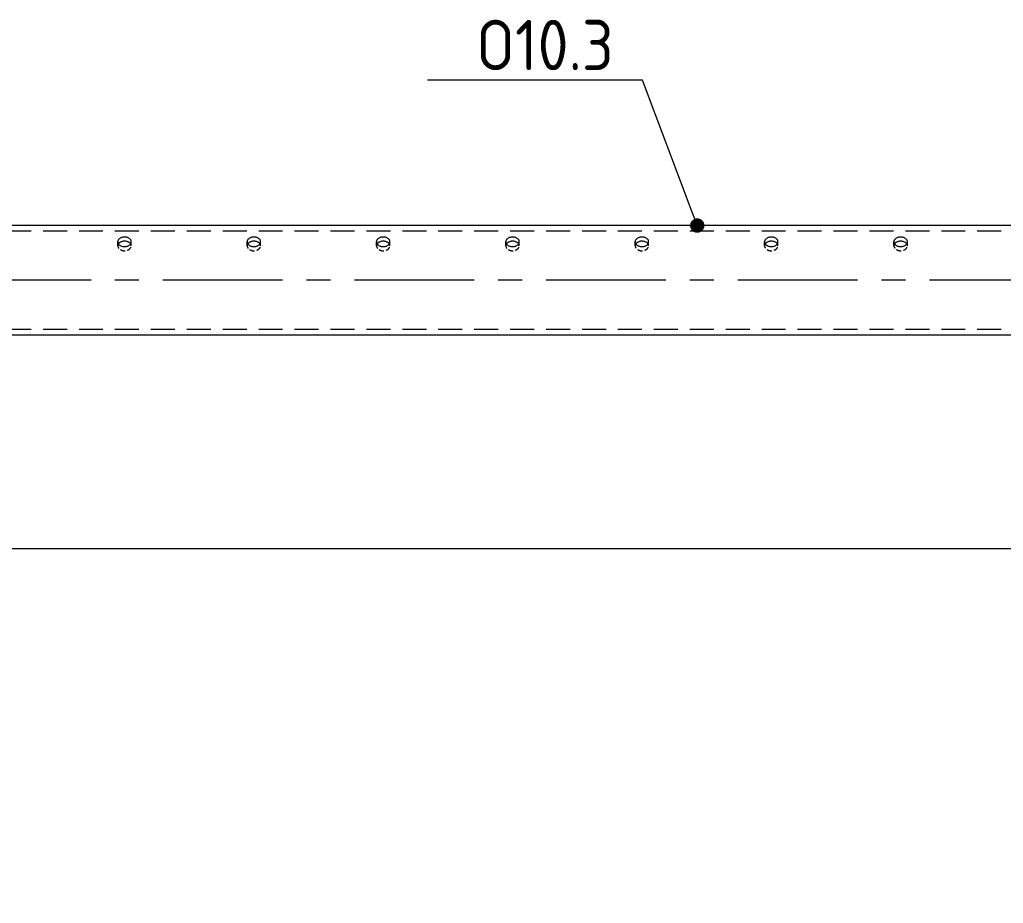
# Model space of a CAD drawing. Header units: millimetres. Extents: x -46397 to 283259, y -8690 to 23983.
# Drawn here: x 165633 to 166660, y 422 to 1344 of the extents above; entities that cross this region are included whole.
import ezdxf
from ezdxf import colors
from ezdxf.entities.mleader import LeaderData, LeaderLine
from ezdxf.math import Vec2, Vec3

# ---------------------------------------------------------------- set-up
doc = ezdxf.new("R2010")
doc.units = ezdxf.units.MM
doc.linetypes.add('CENTER', pattern=[2, 1.25, -0.25, 0.25, -0.25])
doc.linetypes.add('HIDDENX2', pattern=[0.75, 0.5, -0.25])
doc.layers.get('Defpoints').update_dxf_attribs({"lineweight": 0})
for name, color, linetype, lineweight in [('DUONGTAM', 1, 'CENTER', 0), ('NETCHINH', 7, 'Continuous', 9), ('PHANTOM 2', 8, 'Continuous', 0)]:
    doc.layers.add(name, color=color, linetype=linetype, lineweight=lineweight)
doc.layers.add('flashshoot', color=7, linetype='Continuous')
doc.styles.add('Arial', font='arial.ttf')
doc.styles.add('GHI CHÚ 1', font='isocp_IV25.ttf', dxfattribs={"width": 0.8})
doc.styles.get("Standard").update_dxf_attribs({"font": 'isocp.shx', "width": 0.8})
doc.dimstyles.new('1-30SCALE', dxfattribs={"dimtxt": 75, "dimasz": 75, "dimexe": 37.5, "dimexo": 30, "dimgap": 30, "dimtad": 1, "dimtoh": 1, "dimdec": 0, "dimdsep": 46, "dimtxsty": 'GHI CHÚ 1', "dimcen": 0.09, "dimclrd": 256, "dimclre": 256, "dimclrt": 2, "dimadec": 0, "dimazin": 0, "dimtfac": 1, "dimtdec": 0, "dimtofl": 0, "dimtmove": 0, "dimatfit": 3, "dimfxl": 1, "dimlwd": 0, "dimlwe": 0, "dimarcsym": 0})

# ---------------------------------------------------------------- blocks, each defined once
blk = doc.blocks.new('_Dot')
at = {"color": 0, "linetype": 'ByBlock', "lineweight": -2}
blk.add_line((-0.5, 0), (-1, 0), dxfattribs=at)
at = {"color": 0, "linetype": 'ByBlock', "const_width": 0.5}
blk.add_lwpolyline([(-0.25, 0, 1), (0.25, 0, 1)], format="xyb", close=True, dxfattribs=at)
blk = doc.blocks.new('A$C46e65358')
at = {"color": 150, "linetype": 'Continuous', "lineweight": 0, "ltscale": 10, "extrusion": (2.28848e-17, 1, 0)}
for p, q in [((1125, -668.7), (-3000, -668.7)), ((1125, -783), (-2842, -783))]:
    blk.add_line(p, q, dxfattribs=at)
at = {"color": 1, "linetype": 'HIDDENX2', "lineweight": 0, "ltscale": 50, "extrusion": (2.28848e-17, 1, 0)}
for p, q in [((1125, -674.7), (-3000, -674.7)), ((1125, -777), (-2842, -777))]:
    blk.add_line(p, q, dxfattribs=at)
at = {"color": 1, "linetype": 'HIDDENX2', "lineweight": 0, "ltscale": 10, "extrusion": (2.28848e-17, 1, 0)}
for p, q in [((-2047, -689.7), (-2047, -685.4)), ((-2033, -689.7), (-2033, -685.4)), ((-1912, -689.7), (-1912, -685.4)), ((-1898, -689.7), (-1898, -685.4)), ((-1777, -689.7), (-1777, -685.4)), ((-1763, -689.7), (-1763, -685.4)), ((-1642, -689.7), (-1642, -685.4)), ((-1628, -689.7), (-1628, -685.4)), ((-1507, -689.7), (-1507, -685.4)), ((-1493, -689.7), (-1493, -685.4)), ((-1372, -689.7), (-1372, -685.4)), ((-1358, -689.7), (-1358, -685.4)), ((-1237, -689.7), (-1237, -685.4)), ((-1223, -689.7), (-1223, -685.4))]:
    blk.add_line(p, q, dxfattribs=at)
at = {"color": 150, "linetype": 'Continuous', "lineweight": 0, "ltscale": 10}
for points, knots in [([(-2040, -680.8), (-2039.6, -680.8), (-2039.1, -680.8), (-2038.2, -680.9), (-2037.8, -681), (-2036.9, -681.2), (-2036.5, -681.4), (-2035.7, -681.7), (-2035.4, -681.9), (-2034.7, -682.3), (-2034.4, -682.5), (-2033.9, -683), (-2033.7, -683.3), (-2033.4, -683.9), (-2033.2, -684.2), (-2033, -684.8), (-2033, -685.1), (-2033, -685.7), (-2033, -686.1), (-2033.2, -686.7), (-2033.4, -687.1), (-2033.7, -687.7), (-2033.9, -688), (-2034.4, -688.6), (-2034.7, -688.9), (-2035.4, -689.3), (-2035.7, -689.6), (-2036.5, -690), (-2036.9, -690.1), (-2037.8, -690.4), (-2038.2, -690.5), (-2039.1, -690.7), (-2039.6, -690.7), (-2040.4, -690.7), (-2040.9, -690.7), (-2041.8, -690.5), (-2042.2, -690.4), (-2043.1, -690.1), (-2043.5, -690), (-2044.3, -689.6), (-2044.6, -689.3), (-2045.3, -688.9), (-2045.6, -688.6), (-2046.1, -688), (-2046.3, -687.7), (-2046.6, -687.1), (-2046.8, -686.7), (-2047, -686.1), (-2047, -685.7), (-2047, -685.1), (-2047, -684.8), (-2046.8, -684.2), (-2046.6, -683.9), (-2046.3, -683.3), (-2046.1, -683), (-2045.6, -682.5), (-2045.3, -682.3), (-2044.6, -681.9), (-2044.3, -681.7), (-2043.5, -681.4), (-2043.1, -681.2), (-2042.2, -681), (-2041.8, -680.9), (-2040.9, -680.8), (-2040.4, -680.8), (-2040, -680.8)], [0, 0, 0, 0, 1.319832, 1.319832, 2.639664, 2.639664, 3.959497, 3.959497, 5.279329, 5.279329, 6.599151, 6.599151, 7.918973, 7.918973, 9.238795, 9.238795, 10.558617, 10.558617, 11.878439, 11.878439, 13.198261, 13.198261, 14.518084, 14.518084, 15.837906, 15.837906, 17.157738, 17.157738, 18.47757, 18.47757, 19.797402, 19.797402, 21.117235, 21.117235, 22.437067, 22.437067, 23.756899, 23.756899, 25.076731, 25.076731, 26.396564, 26.396564, 27.716386, 27.716386, 29.036208, 29.036208, 30.35603, 30.35603, 31.675852, 31.675852, 32.995674, 32.995674, 34.315496, 34.315496, 35.635318, 35.635318, 36.95514, 36.95514, 38.274973, 38.274973, 39.594805, 39.594805, 40.914637, 40.914637, 42.234469, 42.234469, 42.234469, 42.234469]), ([(-2040, -685.1), (-2040.4, -685.1), (-2040.9, -685.1), (-2041.8, -685.2), (-2042.2, -685.3), (-2043.1, -685.5), (-2043.5, -685.7), (-2044.3, -686), (-2044.6, -686.2), (-2045.3, -686.6), (-2045.6, -686.8), (-2046, -687.2), (-2046.2, -687.4), (-2046.3, -687.6)], [0, 0, 0, 0, 1.320193, 1.320193, 2.640387, 2.640387, 3.96058, 3.96058, 5.280773, 5.280773, 6.600951, 6.600951, 7.575934, 7.575934, 7.575934, 7.575934]), ([(-2033.7, -687.6), (-2033.8, -687.4), (-2034, -687.2), (-2034.4, -686.8), (-2034.7, -686.6), (-2035.4, -686.2), (-2035.7, -686), (-2036.5, -685.7), (-2036.9, -685.5), (-2037.8, -685.3), (-2038.2, -685.2), (-2039.1, -685.1), (-2039.6, -685.1), (-2040, -685.1)], [34.669998, 34.669998, 34.669998, 34.669998, 35.644982, 35.644982, 36.965159, 36.965159, 38.285352, 38.285352, 39.605546, 39.605546, 40.925739, 40.925739, 42.245932, 42.245932, 42.245932, 42.245932]), ([(-1905, -680.8), (-1904.6, -680.8), (-1904.1, -680.8), (-1903.2, -680.9), (-1902.8, -681), (-1901.9, -681.2), (-1901.5, -681.4), (-1900.7, -681.7), (-1900.4, -681.9), (-1899.7, -682.3), (-1899.4, -682.5), (-1898.9, -683), (-1898.7, -683.3), (-1898.4, -683.9), (-1898.2, -684.2), (-1898, -684.8), (-1898, -685.1), (-1898, -685.7), (-1898, -686.1), (-1898.2, -686.7), (-1898.4, -687.1), (-1898.7, -687.7), (-1898.9, -688), (-1899.4, -688.6), (-1899.7, -688.9), (-1900.4, -689.3), (-1900.7, -689.6), (-1901.5, -690), (-1901.9, -690.1), (-1902.8, -690.4), (-1903.2, -690.5), (-1904.1, -690.7), (-1904.6, -690.7), (-1905.4, -690.7), (-1905.9, -690.7), (-1906.8, -690.5), (-1907.2, -690.4), (-1908.1, -690.1), (-1908.5, -690), (-1909.3, -689.6), (-1909.6, -689.3), (-1910.3, -688.9), (-1910.6, -688.6), (-1911.1, -688), (-1911.3, -687.7), (-1911.6, -687.1), (-1911.8, -686.7), (-1912, -686.1), (-1912, -685.7), (-1912, -685.1), (-1912, -684.8), (-1911.8, -684.2), (-1911.6, -683.9), (-1911.3, -683.3), (-1911.1, -683), (-1910.6, -682.5), (-1910.3, -682.3), (-1909.6, -681.9), (-1909.3, -681.7), (-1908.5, -681.4), (-1908.1, -681.2), (-1907.2, -681), (-1906.8, -680.9), (-1905.9, -680.8), (-1905.4, -680.8), (-1905, -680.8)], [0, 0, 0, 0, 1.319832, 1.319832, 2.639664, 2.639664, 3.959497, 3.959497, 5.279329, 5.279329, 6.599151, 6.599151, 7.918973, 7.918973, 9.238795, 9.238795, 10.558617, 10.558617, 11.878439, 11.878439, 13.198261, 13.198261, 14.518084, 14.518084, 15.837906, 15.837906, 17.157738, 17.157738, 18.47757, 18.47757, 19.797402, 19.797402, 21.117235, 21.117235, 22.437067, 22.437067, 23.756899, 23.756899, 25.076731, 25.076731, 26.396564, 26.396564, 27.716386, 27.716386, 29.036208, 29.036208, 30.35603, 30.35603, 31.675852, 31.675852, 32.995674, 32.995674, 34.315496, 34.315496, 35.635318, 35.635318, 36.95514, 36.95514, 38.274973, 38.274973, 39.594805, 39.594805, 40.914637, 40.914637, 42.234469, 42.234469, 42.234469, 42.234469]), ([(-1905, -685.1), (-1905.4, -685.1), (-1905.9, -685.1), (-1906.8, -685.2), (-1907.2, -685.3), (-1908.1, -685.5), (-1908.5, -685.7), (-1909.3, -686), (-1909.6, -686.2), (-1910.3, -686.6), (-1910.6, -686.8), (-1911, -687.2), (-1911.2, -687.4), (-1911.3, -687.6)], [0, 0, 0, 0, 1.320193, 1.320193, 2.640387, 2.640387, 3.96058, 3.96058, 5.280773, 5.280773, 6.600951, 6.600951, 7.575934, 7.575934, 7.575934, 7.575934]), ([(-1898.7, -687.6), (-1898.8, -687.4), (-1899, -687.2), (-1899.4, -686.8), (-1899.7, -686.6), (-1900.4, -686.2), (-1900.7, -686), (-1901.5, -685.7), (-1901.9, -685.5), (-1902.8, -685.3), (-1903.2, -685.2), (-1904.1, -685.1), (-1904.6, -685.1), (-1905, -685.1)], [34.669998, 34.669998, 34.669998, 34.669998, 35.644982, 35.644982, 36.965159, 36.965159, 38.285352, 38.285352, 39.605546, 39.605546, 40.925739, 40.925739, 42.245932, 42.245932, 42.245932, 42.245932]), ([(-1770, -680.8), (-1769.6, -680.8), (-1769.1, -680.8), (-1768.2, -680.9), (-1767.8, -681), (-1766.9, -681.2), (-1766.5, -681.4), (-1765.7, -681.7), (-1765.4, -681.9), (-1764.7, -682.3), (-1764.4, -682.5), (-1763.9, -683), (-1763.7, -683.3), (-1763.4, -683.9), (-1763.2, -684.2), (-1763, -684.8), (-1763, -685.1), (-1763, -685.7), (-1763, -686.1), (-1763.2, -686.7), (-1763.4, -687.1), (-1763.7, -687.7), (-1763.9, -688), (-1764.4, -688.6), (-1764.7, -688.9), (-1765.4, -689.3), (-1765.7, -689.6), (-1766.5, -690), (-1766.9, -690.1), (-1767.8, -690.4), (-1768.2, -690.5), (-1769.1, -690.7), (-1769.6, -690.7), (-1770.4, -690.7), (-1770.9, -690.7), (-1771.8, -690.5), (-1772.2, -690.4), (-1773.1, -690.1), (-1773.5, -690), (-1774.3, -689.6), (-1774.6, -689.3), (-1775.3, -688.9), (-1775.6, -688.6), (-1776.1, -688), (-1776.3, -687.7), (-1776.6, -687.1), (-1776.8, -686.7), (-1777, -686.1), (-1777, -685.7), (-1777, -685.1), (-1777, -684.8), (-1776.8, -684.2), (-1776.6, -683.9), (-1776.3, -683.3), (-1776.1, -683), (-1775.6, -682.5), (-1775.3, -682.3), (-1774.6, -681.9), (-1774.3, -681.7), (-1773.5, -681.4), (-1773.1, -681.2), (-1772.2, -681), (-1771.8, -680.9), (-1770.9, -680.8), (-1770.4, -680.8), (-1770, -680.8)], [0, 0, 0, 0, 1.319832, 1.319832, 2.639664, 2.639664, 3.959497, 3.959497, 5.279329, 5.279329, 6.599151, 6.599151, 7.918973, 7.918973, 9.238795, 9.238795, 10.558617, 10.558617, 11.878439, 11.878439, 13.198261, 13.198261, 14.518084, 14.518084, 15.837906, 15.837906, 17.157738, 17.157738, 18.47757, 18.47757, 19.797402, 19.797402, 21.117235, 21.117235, 22.437067, 22.437067, 23.756899, 23.756899, 25.076731, 25.076731, 26.396564, 26.396564, 27.716386, 27.716386, 29.036208, 29.036208, 30.35603, 30.35603, 31.675852, 31.675852, 32.995674, 32.995674, 34.315496, 34.315496, 35.635318, 35.635318, 36.95514, 36.95514, 38.274973, 38.274973, 39.594805, 39.594805, 40.914637, 40.914637, 42.234469, 42.234469, 42.234469, 42.234469]), ([(-1770, -685.1), (-1770.4, -685.1), (-1770.9, -685.1), (-1771.8, -685.2), (-1772.2, -685.3), (-1773.1, -685.5), (-1773.5, -685.7), (-1774.3, -686), (-1774.6, -686.2), (-1775.3, -686.6), (-1775.6, -686.8), (-1776, -687.2), (-1776.2, -687.4), (-1776.3, -687.6)], [0, 0, 0, 0, 1.320193, 1.320193, 2.640387, 2.640387, 3.96058, 3.96058, 5.280773, 5.280773, 6.600951, 6.600951, 7.575934, 7.575934, 7.575934, 7.575934]), ([(-1763.7, -687.6), (-1763.8, -687.4), (-1764, -687.2), (-1764.4, -686.8), (-1764.7, -686.6), (-1765.4, -686.2), (-1765.7, -686), (-1766.5, -685.7), (-1766.9, -685.5), (-1767.8, -685.3), (-1768.2, -685.2), (-1769.1, -685.1), (-1769.6, -685.1), (-1770, -685.1)], [34.669998, 34.669998, 34.669998, 34.669998, 35.644982, 35.644982, 36.965159, 36.965159, 38.285352, 38.285352, 39.605546, 39.605546, 40.925739, 40.925739, 42.245932, 42.245932, 42.245932, 42.245932]), ([(-1635, -680.8), (-1634.6, -680.8), (-1634.1, -680.8), (-1633.2, -680.9), (-1632.8, -681), (-1631.9, -681.2), (-1631.5, -681.4), (-1630.7, -681.7), (-1630.4, -681.9), (-1629.7, -682.3), (-1629.4, -682.5), (-1628.9, -683), (-1628.7, -683.3), (-1628.4, -683.9), (-1628.2, -684.2), (-1628, -684.8), (-1628, -685.1), (-1628, -685.7), (-1628, -686.1), (-1628.2, -686.7), (-1628.4, -687.1), (-1628.7, -687.7), (-1628.9, -688), (-1629.4, -688.6), (-1629.7, -688.9), (-1630.4, -689.3), (-1630.7, -689.6), (-1631.5, -690), (-1631.9, -690.1), (-1632.8, -690.4), (-1633.2, -690.5), (-1634.1, -690.7), (-1634.6, -690.7), (-1635.4, -690.7), (-1635.9, -690.7), (-1636.8, -690.5), (-1637.2, -690.4), (-1638.1, -690.1), (-1638.5, -690), (-1639.3, -689.6), (-1639.6, -689.3), (-1640.3, -688.9), (-1640.6, -688.6), (-1641.1, -688), (-1641.3, -687.7), (-1641.6, -687.1), (-1641.8, -686.7), (-1642, -686.1), (-1642, -685.7), (-1642, -685.1), (-1642, -684.8), (-1641.8, -684.2), (-1641.6, -683.9), (-1641.3, -683.3), (-1641.1, -683), (-1640.6, -682.5), (-1640.3, -682.3), (-1639.6, -681.9), (-1639.3, -681.7), (-1638.5, -681.4), (-1638.1, -681.2), (-1637.2, -681), (-1636.8, -680.9), (-1635.9, -680.8), (-1635.4, -680.8), (-1635, -680.8)], [0, 0, 0, 0, 1.319832, 1.319832, 2.639664, 2.639664, 3.959497, 3.959497, 5.279329, 5.279329, 6.599151, 6.599151, 7.918973, 7.918973, 9.238795, 9.238795, 10.558617, 10.558617, 11.878439, 11.878439, 13.198261, 13.198261, 14.518084, 14.518084, 15.837906, 15.837906, 17.157738, 17.157738, 18.47757, 18.47757, 19.797402, 19.797402, 21.117235, 21.117235, 22.437067, 22.437067, 23.756899, 23.756899, 25.076731, 25.076731, 26.396564, 26.396564, 27.716386, 27.716386, 29.036208, 29.036208, 30.35603, 30.35603, 31.675852, 31.675852, 32.995674, 32.995674, 34.315496, 34.315496, 35.635318, 35.635318, 36.95514, 36.95514, 38.274973, 38.274973, 39.594805, 39.594805, 40.914637, 40.914637, 42.234469, 42.234469, 42.234469, 42.234469]), ([(-1635, -685.1), (-1635.4, -685.1), (-1635.9, -685.1), (-1636.8, -685.2), (-1637.2, -685.3), (-1638.1, -685.5), (-1638.5, -685.7), (-1639.3, -686), (-1639.6, -686.2), (-1640.3, -686.6), (-1640.6, -686.8), (-1641, -687.2), (-1641.2, -687.4), (-1641.3, -687.6)], [0, 0, 0, 0, 1.320193, 1.320193, 2.640387, 2.640387, 3.96058, 3.96058, 5.280773, 5.280773, 6.600951, 6.600951, 7.575934, 7.575934, 7.575934, 7.575934]), ([(-1628.7, -687.6), (-1628.8, -687.4), (-1629, -687.2), (-1629.4, -686.8), (-1629.7, -686.6), (-1630.4, -686.2), (-1630.7, -686), (-1631.5, -685.7), (-1631.9, -685.5), (-1632.8, -685.3), (-1633.2, -685.2), (-1634.1, -685.1), (-1634.6, -685.1), (-1635, -685.1)], [34.669998, 34.669998, 34.669998, 34.669998, 35.644982, 35.644982, 36.965159, 36.965159, 38.285352, 38.285352, 39.605546, 39.605546, 40.925739, 40.925739, 42.245932, 42.245932, 42.245932, 42.245932]), ([(-1500, -680.8), (-1499.6, -680.8), (-1499.1, -680.8), (-1498.2, -680.9), (-1497.8, -681), (-1496.9, -681.2), (-1496.5, -681.4), (-1495.7, -681.7), (-1495.4, -681.9), (-1494.7, -682.3), (-1494.4, -682.5), (-1493.9, -683), (-1493.7, -683.3), (-1493.4, -683.9), (-1493.2, -684.2), (-1493, -684.8), (-1493, -685.1), (-1493, -685.7), (-1493, -686.1), (-1493.2, -686.7), (-1493.4, -687.1), (-1493.7, -687.7), (-1493.9, -688), (-1494.4, -688.6), (-1494.7, -688.9), (-1495.4, -689.3), (-1495.7, -689.6), (-1496.5, -690), (-1496.9, -690.1), (-1497.8, -690.4), (-1498.2, -690.5), (-1499.1, -690.7), (-1499.6, -690.7), (-1500.4, -690.7), (-1500.9, -690.7), (-1501.8, -690.5), (-1502.2, -690.4), (-1503.1, -690.1), (-1503.5, -690), (-1504.3, -689.6), (-1504.6, -689.3), (-1505.3, -688.9), (-1505.6, -688.6), (-1506.1, -688), (-1506.3, -687.7), (-1506.6, -687.1), (-1506.8, -686.7), (-1507, -686.1), (-1507, -685.7), (-1507, -685.1), (-1507, -684.8), (-1506.8, -684.2), (-1506.6, -683.9), (-1506.3, -683.3), (-1506.1, -683), (-1505.6, -682.5), (-1505.3, -682.3), (-1504.6, -681.9), (-1504.3, -681.7), (-1503.5, -681.4), (-1503.1, -681.2), (-1502.2, -681), (-1501.8, -680.9), (-1500.9, -680.8), (-1500.4, -680.8), (-1500, -680.8)], [0, 0, 0, 0, 1.319832, 1.319832, 2.639664, 2.639664, 3.959497, 3.959497, 5.279329, 5.279329, 6.599151, 6.599151, 7.918973, 7.918973, 9.238795, 9.238795, 10.558617, 10.558617, 11.878439, 11.878439, 13.198261, 13.198261, 14.518084, 14.518084, 15.837906, 15.837906, 17.157738, 17.157738, 18.47757, 18.47757, 19.797402, 19.797402, 21.117235, 21.117235, 22.437067, 22.437067, 23.756899, 23.756899, 25.076731, 25.076731, 26.396564, 26.396564, 27.716386, 27.716386, 29.036208, 29.036208, 30.35603, 30.35603, 31.675852, 31.675852, 32.995674, 32.995674, 34.315496, 34.315496, 35.635318, 35.635318, 36.95514, 36.95514, 38.274973, 38.274973, 39.594805, 39.594805, 40.914637, 40.914637, 42.234469, 42.234469, 42.234469, 42.234469]), ([(-1500, -685.1), (-1500.4, -685.1), (-1500.9, -685.1), (-1501.8, -685.2), (-1502.2, -685.3), (-1503.1, -685.5), (-1503.5, -685.7), (-1504.3, -686), (-1504.6, -686.2), (-1505.3, -686.6), (-1505.6, -686.8), (-1506, -687.2), (-1506.2, -687.4), (-1506.3, -687.6)], [0, 0, 0, 0, 1.320193, 1.320193, 2.640387, 2.640387, 3.96058, 3.96058, 5.280773, 5.280773, 6.600951, 6.600951, 7.575934, 7.575934, 7.575934, 7.575934]), ([(-1493.7, -687.6), (-1493.8, -687.4), (-1494, -687.2), (-1494.4, -686.8), (-1494.7, -686.6), (-1495.4, -686.2), (-1495.7, -686), (-1496.5, -685.7), (-1496.9, -685.5), (-1497.8, -685.3), (-1498.2, -685.2), (-1499.1, -685.1), (-1499.6, -685.1), (-1500, -685.1)], [34.669998, 34.669998, 34.669998, 34.669998, 35.644982, 35.644982, 36.965159, 36.965159, 38.285352, 38.285352, 39.605546, 39.605546, 40.925739, 40.925739, 42.245932, 42.245932, 42.245932, 42.245932]), ([(-1365, -680.8), (-1364.6, -680.8), (-1364.1, -680.8), (-1363.2, -680.9), (-1362.8, -681), (-1361.9, -681.2), (-1361.5, -681.4), (-1360.7, -681.7), (-1360.4, -681.9), (-1359.7, -682.3), (-1359.4, -682.5), (-1358.9, -683), (-1358.7, -683.3), (-1358.4, -683.9), (-1358.2, -684.2), (-1358, -684.8), (-1358, -685.1), (-1358, -685.7), (-1358, -686.1), (-1358.2, -686.7), (-1358.4, -687.1), (-1358.7, -687.7), (-1358.9, -688), (-1359.4, -688.6), (-1359.7, -688.9), (-1360.4, -689.3), (-1360.7, -689.6), (-1361.5, -690), (-1361.9, -690.1), (-1362.8, -690.4), (-1363.2, -690.5), (-1364.1, -690.7), (-1364.6, -690.7), (-1365.4, -690.7), (-1365.9, -690.7), (-1366.8, -690.5), (-1367.2, -690.4), (-1368.1, -690.1), (-1368.5, -690), (-1369.3, -689.6), (-1369.6, -689.3), (-1370.3, -688.9), (-1370.6, -688.6), (-1371.1, -688), (-1371.3, -687.7), (-1371.6, -687.1), (-1371.8, -686.7), (-1372, -686.1), (-1372, -685.7), (-1372, -685.1), (-1372, -684.8), (-1371.8, -684.2), (-1371.6, -683.9), (-1371.3, -683.3), (-1371.1, -683), (-1370.6, -682.5), (-1370.3, -682.3), (-1369.6, -681.9), (-1369.3, -681.7), (-1368.5, -681.4), (-1368.1, -681.2), (-1367.2, -681), (-1366.8, -680.9), (-1365.9, -680.8), (-1365.4, -680.8), (-1365, -680.8)], [0, 0, 0, 0, 1.319832, 1.319832, 2.639664, 2.639664, 3.959497, 3.959497, 5.279329, 5.279329, 6.599151, 6.599151, 7.918973, 7.918973, 9.238795, 9.238795, 10.558617, 10.558617, 11.878439, 11.878439, 13.198261, 13.198261, 14.518084, 14.518084, 15.837906, 15.837906, 17.157738, 17.157738, 18.47757, 18.47757, 19.797402, 19.797402, 21.117235, 21.117235, 22.437067, 22.437067, 23.756899, 23.756899, 25.076731, 25.076731, 26.396564, 26.396564, 27.716386, 27.716386, 29.036208, 29.036208, 30.35603, 30.35603, 31.675852, 31.675852, 32.995674, 32.995674, 34.315496, 34.315496, 35.635318, 35.635318, 36.95514, 36.95514, 38.274973, 38.274973, 39.594805, 39.594805, 40.914637, 40.914637, 42.234469, 42.234469, 42.234469, 42.234469]), ([(-1365, -685.1), (-1365.4, -685.1), (-1365.9, -685.1), (-1366.8, -685.2), (-1367.2, -685.3), (-1368.1, -685.5), (-1368.5, -685.7), (-1369.3, -686), (-1369.6, -686.2), (-1370.3, -686.6), (-1370.6, -686.8), (-1371, -687.2), (-1371.2, -687.4), (-1371.3, -687.6)], [0, 0, 0, 0, 1.320193, 1.320193, 2.640387, 2.640387, 3.96058, 3.96058, 5.280773, 5.280773, 6.600951, 6.600951, 7.575934, 7.575934, 7.575934, 7.575934]), ([(-1358.7, -687.6), (-1358.8, -687.4), (-1359, -687.2), (-1359.4, -686.8), (-1359.7, -686.6), (-1360.4, -686.2), (-1360.7, -686), (-1361.5, -685.7), (-1361.9, -685.5), (-1362.8, -685.3), (-1363.2, -685.2), (-1364.1, -685.1), (-1364.6, -685.1), (-1365, -685.1)], [34.669998, 34.669998, 34.669998, 34.669998, 35.644982, 35.644982, 36.965159, 36.965159, 38.285352, 38.285352, 39.605546, 39.605546, 40.925739, 40.925739, 42.245932, 42.245932, 42.245932, 42.245932]), ([(-1230, -680.8), (-1229.6, -680.8), (-1229.1, -680.8), (-1228.2, -680.9), (-1227.8, -681), (-1226.9, -681.2), (-1226.5, -681.4), (-1225.7, -681.7), (-1225.4, -681.9), (-1224.7, -682.3), (-1224.4, -682.5), (-1223.9, -683), (-1223.7, -683.3), (-1223.4, -683.9), (-1223.2, -684.2), (-1223, -684.8), (-1223, -685.1), (-1223, -685.7), (-1223, -686.1), (-1223.2, -686.7), (-1223.4, -687.1), (-1223.7, -687.7), (-1223.9, -688), (-1224.4, -688.6), (-1224.7, -688.9), (-1225.4, -689.3), (-1225.7, -689.6), (-1226.5, -690), (-1226.9, -690.1), (-1227.8, -690.4), (-1228.2, -690.5), (-1229.1, -690.7), (-1229.6, -690.7), (-1230.4, -690.7), (-1230.9, -690.7), (-1231.8, -690.5), (-1232.2, -690.4), (-1233.1, -690.1), (-1233.5, -690), (-1234.3, -689.6), (-1234.6, -689.3), (-1235.3, -688.9), (-1235.6, -688.6), (-1236.1, -688), (-1236.3, -687.7), (-1236.6, -687.1), (-1236.8, -686.7), (-1237, -686.1), (-1237, -685.7), (-1237, -685.1), (-1237, -684.8), (-1236.8, -684.2), (-1236.6, -683.9), (-1236.3, -683.3), (-1236.1, -683), (-1235.6, -682.5), (-1235.3, -682.3), (-1234.6, -681.9), (-1234.3, -681.7), (-1233.5, -681.4), (-1233.1, -681.2), (-1232.2, -681), (-1231.8, -680.9), (-1230.9, -680.8), (-1230.4, -680.8), (-1230, -680.8)], [0, 0, 0, 0, 1.319832, 1.319832, 2.639664, 2.639664, 3.959497, 3.959497, 5.279329, 5.279329, 6.599151, 6.599151, 7.918973, 7.918973, 9.238795, 9.238795, 10.558617, 10.558617, 11.878439, 11.878439, 13.198261, 13.198261, 14.518084, 14.518084, 15.837906, 15.837906, 17.157738, 17.157738, 18.47757, 18.47757, 19.797402, 19.797402, 21.117235, 21.117235, 22.437067, 22.437067, 23.756899, 23.756899, 25.076731, 25.076731, 26.396564, 26.396564, 27.716386, 27.716386, 29.036208, 29.036208, 30.35603, 30.35603, 31.675852, 31.675852, 32.995674, 32.995674, 34.315496, 34.315496, 35.635318, 35.635318, 36.95514, 36.95514, 38.274973, 38.274973, 39.594805, 39.594805, 40.914637, 40.914637, 42.234469, 42.234469, 42.234469, 42.234469]), ([(-1230, -685.1), (-1230.4, -685.1), (-1230.9, -685.1), (-1231.8, -685.2), (-1232.2, -685.3), (-1233.1, -685.5), (-1233.5, -685.7), (-1234.3, -686), (-1234.6, -686.2), (-1235.3, -686.6), (-1235.6, -686.8), (-1236, -687.2), (-1236.2, -687.4), (-1236.3, -687.6)], [0, 0, 0, 0, 1.320193, 1.320193, 2.640387, 2.640387, 3.96058, 3.96058, 5.280773, 5.280773, 6.600951, 6.600951, 7.575934, 7.575934, 7.575934, 7.575934]), ([(-1223.7, -687.6), (-1223.8, -687.4), (-1224, -687.2), (-1224.4, -686.8), (-1224.7, -686.6), (-1225.4, -686.2), (-1225.7, -686), (-1226.5, -685.7), (-1226.9, -685.5), (-1227.8, -685.3), (-1228.2, -685.2), (-1229.1, -685.1), (-1229.6, -685.1), (-1230, -685.1)], [34.669998, 34.669998, 34.669998, 34.669998, 35.644982, 35.644982, 36.965159, 36.965159, 38.285352, 38.285352, 39.605546, 39.605546, 40.925739, 40.925739, 42.245932, 42.245932, 42.245932, 42.245932])]:
    blk.add_open_spline(points, degree=3, knots=knots, dxfattribs=at)
at = {"color": 1, "linetype": 'HIDDENX2', "lineweight": 0, "ltscale": 10}
for points in [[(-2046.3, -687.6), (-2046.4, -687.7), (-2046.4, -687.8), (-2046.6, -688.1), (-2046.8, -688.4), (-2047, -689.1), (-2047, -689.4), (-2047, -690), (-2047, -690.3), (-2046.8, -691), (-2046.6, -691.3), (-2046.3, -692), (-2046.1, -692.3), (-2045.6, -692.9), (-2045.3, -693.1), (-2044.6, -693.6), (-2044.3, -693.8), (-2043.5, -694.2), (-2043.1, -694.4), (-2042.2, -694.7), (-2041.8, -694.8), (-2040.9, -695), (-2040.4, -695), (-2039.6, -695), (-2039.1, -695), (-2038.2, -694.8), (-2037.8, -694.7), (-2036.9, -694.4), (-2036.5, -694.2), (-2035.7, -693.8), (-2035.4, -693.6), (-2034.7, -693.1), (-2034.4, -692.9), (-2033.9, -692.3), (-2033.7, -692), (-2033.4, -691.3), (-2033.2, -691), (-2033, -690.3), (-2033, -690), (-2033, -689.4), (-2033, -689.1), (-2033.2, -688.4), (-2033.4, -688.1), (-2033.6, -687.8), (-2033.6, -687.7), (-2033.7, -687.6)], [(-1911.3, -687.6), (-1911.4, -687.7), (-1911.4, -687.8), (-1911.6, -688.1), (-1911.8, -688.4), (-1912, -689.1), (-1912, -689.4), (-1912, -690), (-1912, -690.3), (-1911.8, -691), (-1911.6, -691.3), (-1911.3, -692), (-1911.1, -692.3), (-1910.6, -692.9), (-1910.3, -693.1), (-1909.6, -693.6), (-1909.3, -693.8), (-1908.5, -694.2), (-1908.1, -694.4), (-1907.2, -694.7), (-1906.8, -694.8), (-1905.9, -695), (-1905.4, -695), (-1904.6, -695), (-1904.1, -695), (-1903.2, -694.8), (-1902.8, -694.7), (-1901.9, -694.4), (-1901.5, -694.2), (-1900.7, -693.8), (-1900.4, -693.6), (-1899.7, -693.1), (-1899.4, -692.9), (-1898.9, -692.3), (-1898.7, -692), (-1898.4, -691.3), (-1898.2, -691), (-1898, -690.3), (-1898, -690), (-1898, -689.4), (-1898, -689.1), (-1898.2, -688.4), (-1898.4, -688.1), (-1898.6, -687.8), (-1898.6, -687.7), (-1898.7, -687.6)], [(-1776.3, -687.6), (-1776.4, -687.7), (-1776.4, -687.8), (-1776.6, -688.1), (-1776.8, -688.4), (-1777, -689.1), (-1777, -689.4), (-1777, -690), (-1777, -690.3), (-1776.8, -691), (-1776.6, -691.3), (-1776.3, -692), (-1776.1, -692.3), (-1775.6, -692.9), (-1775.3, -693.1), (-1774.6, -693.6), (-1774.3, -693.8), (-1773.5, -694.2), (-1773.1, -694.4), (-1772.2, -694.7), (-1771.8, -694.8), (-1770.9, -695), (-1770.4, -695), (-1769.6, -695), (-1769.1, -695), (-1768.2, -694.8), (-1767.8, -694.7), (-1766.9, -694.4), (-1766.5, -694.2), (-1765.7, -693.8), (-1765.4, -693.6), (-1764.7, -693.1), (-1764.4, -692.9), (-1763.9, -692.3), (-1763.7, -692), (-1763.4, -691.3), (-1763.2, -691), (-1763, -690.3), (-1763, -690), (-1763, -689.4), (-1763, -689.1), (-1763.2, -688.4), (-1763.4, -688.1), (-1763.6, -687.8), (-1763.6, -687.7), (-1763.7, -687.6)], [(-1641.3, -687.6), (-1641.4, -687.7), (-1641.4, -687.8), (-1641.6, -688.1), (-1641.8, -688.4), (-1642, -689.1), (-1642, -689.4), (-1642, -690), (-1642, -690.3), (-1641.8, -691), (-1641.6, -691.3), (-1641.3, -692), (-1641.1, -692.3), (-1640.6, -692.9), (-1640.3, -693.1), (-1639.6, -693.6), (-1639.3, -693.8), (-1638.5, -694.2), (-1638.1, -694.4), (-1637.2, -694.7), (-1636.8, -694.8), (-1635.9, -695), (-1635.4, -695), (-1634.6, -695), (-1634.1, -695), (-1633.2, -694.8), (-1632.8, -694.7), (-1631.9, -694.4), (-1631.5, -694.2), (-1630.7, -693.8), (-1630.4, -693.6), (-1629.7, -693.1), (-1629.4, -692.9), (-1628.9, -692.3), (-1628.7, -692), (-1628.4, -691.3), (-1628.2, -691), (-1628, -690.3), (-1628, -690), (-1628, -689.4), (-1628, -689.1), (-1628.2, -688.4), (-1628.4, -688.1), (-1628.6, -687.8), (-1628.6, -687.7), (-1628.7, -687.6)], [(-1506.3, -687.6), (-1506.4, -687.7), (-1506.4, -687.8), (-1506.6, -688.1), (-1506.8, -688.4), (-1507, -689.1), (-1507, -689.4), (-1507, -690), (-1507, -690.3), (-1506.8, -691), (-1506.6, -691.3), (-1506.3, -692), (-1506.1, -692.3), (-1505.6, -692.9), (-1505.3, -693.1), (-1504.6, -693.6), (-1504.3, -693.8), (-1503.5, -694.2), (-1503.1, -694.4), (-1502.2, -694.7), (-1501.8, -694.8), (-1500.9, -695), (-1500.4, -695), (-1499.6, -695), (-1499.1, -695), (-1498.2, -694.8), (-1497.8, -694.7), (-1496.9, -694.4), (-1496.5, -694.2), (-1495.7, -693.8), (-1495.4, -693.6), (-1494.7, -693.1), (-1494.4, -692.9), (-1493.9, -692.3), (-1493.7, -692), (-1493.4, -691.3), (-1493.2, -691), (-1493, -690.3), (-1493, -690), (-1493, -689.4), (-1493, -689.1), (-1493.2, -688.4), (-1493.4, -688.1), (-1493.6, -687.8), (-1493.6, -687.7), (-1493.7, -687.6)], [(-1371.3, -687.6), (-1371.4, -687.7), (-1371.4, -687.8), (-1371.6, -688.1), (-1371.8, -688.4), (-1372, -689.1), (-1372, -689.4), (-1372, -690), (-1372, -690.3), (-1371.8, -691), (-1371.6, -691.3), (-1371.3, -692), (-1371.1, -692.3), (-1370.6, -692.9), (-1370.3, -693.1), (-1369.6, -693.6), (-1369.3, -693.8), (-1368.5, -694.2), (-1368.1, -694.4), (-1367.2, -694.7), (-1366.8, -694.8), (-1365.9, -695), (-1365.4, -695), (-1364.6, -695), (-1364.1, -695), (-1363.2, -694.8), (-1362.8, -694.7), (-1361.9, -694.4), (-1361.5, -694.2), (-1360.7, -693.8), (-1360.4, -693.6), (-1359.7, -693.1), (-1359.4, -692.9), (-1358.9, -692.3), (-1358.7, -692), (-1358.4, -691.3), (-1358.2, -691), (-1358, -690.3), (-1358, -690), (-1358, -689.4), (-1358, -689.1), (-1358.2, -688.4), (-1358.4, -688.1), (-1358.6, -687.8), (-1358.6, -687.7), (-1358.7, -687.6)], [(-1236.3, -687.6), (-1236.4, -687.7), (-1236.4, -687.8), (-1236.6, -688.1), (-1236.8, -688.4), (-1237, -689.1), (-1237, -689.4), (-1237, -690), (-1237, -690.3), (-1236.8, -691), (-1236.6, -691.3), (-1236.3, -692), (-1236.1, -692.3), (-1235.6, -692.9), (-1235.3, -693.1), (-1234.6, -693.6), (-1234.3, -693.8), (-1233.5, -694.2), (-1233.1, -694.4), (-1232.2, -694.7), (-1231.8, -694.8), (-1230.9, -695), (-1230.4, -695), (-1229.6, -695), (-1229.1, -695), (-1228.2, -694.8), (-1227.8, -694.7), (-1226.9, -694.4), (-1226.5, -694.2), (-1225.7, -693.8), (-1225.4, -693.6), (-1224.7, -693.1), (-1224.4, -692.9), (-1223.9, -692.3), (-1223.7, -692), (-1223.4, -691.3), (-1223.2, -691), (-1223, -690.3), (-1223, -690), (-1223, -689.4), (-1223, -689.1), (-1223.2, -688.4), (-1223.4, -688.1), (-1223.6, -687.8), (-1223.6, -687.7), (-1223.7, -687.6)]]:
    blk.add_open_spline(points, degree=3, knots=[7.575934, 7.575934, 7.575934, 7.575934, 7.921128, 7.921128, 9.241306, 9.241306, 10.561483, 10.561483, 11.881661, 11.881661, 13.201838, 13.201838, 14.522015, 14.522015, 15.842193, 15.842193, 17.162386, 17.162386, 18.48258, 18.48258, 19.802773, 19.802773, 21.122966, 21.122966, 22.44316, 22.44316, 23.763353, 23.763353, 25.083546, 25.083546, 26.40374, 26.40374, 27.723917, 27.723917, 29.044094, 29.044094, 30.364272, 30.364272, 31.684449, 31.684449, 33.004627, 33.004627, 34.324804, 34.324804, 34.669998, 34.669998, 34.669998, 34.669998], dxfattribs=at)
at = {"layer": 'DUONGTAM', "color": 1, "ltscale": 100, "extrusion": (2.28848e-17, 1, 0)}
blk.add_line((1125, -725.8), (-3000, -725.8), dxfattribs=at)
blk = doc.blocks.new('*D659')
at = {"layer": 'Defpoints', "color": 0, "transparency": 16777216}
for p in [(164782.9, 1014.6, -1.5), (168907.9, 1014.6, -1.5), (164782.9, 791.8)]:
    blk.add_point(p, dxfattribs=at)
at = {"layer": 'PHANTOM 2', "linetype": 'Continuous', "lineweight": 0, "transparency": 16777216}
for p, q in [((164782.9, 994.6), (164782.9, 771.8)), ((168907.9, 994.6), (168907.9, 771.8)), ((168862.9, 791.8), (164827.9, 791.8))]:
    blk.add_line(p, q, dxfattribs=at)
at = {"layer": 'PHANTOM 2', "transparency": 16777216}
for points in [[(164827.9, 799.3), (164827.9, 784.3), (164782.9, 791.8)], [(168862.9, 799.3), (168862.9, 784.3), (168907.9, 791.8)]]:
    blk.add_solid(points, dxfattribs=at)
at = {"layer": 'PHANTOM 2', "color": 2, "transparency": 16777216, "insert": (166845.4, 836.8), "char_height": 50, "attachment_point": 5, "style": 'GHI CHÚ 1'}
blk.add_mtext('4125', dxfattribs=at)

msp = doc.modelspace()

# ---------------------------------------------------------------- block references
at = {"layer": 'flashshoot'}
msp.add_blockref('A$C46e65358', (167782.85, 1797.59, -1.5), dxfattribs=at)

# ---------------------------------------------------------------- dimensions: what is measured, and where the dimension line sits
at = {"layer": 'PHANTOM 2'}
dim = msp.add_linear_dim(base=(164782.85, 791.79), p1=(168907.85, 1014.59, -1.5), p2=(164782.85, 1014.59, -1.5), dimstyle='1-30SCALE', override={"dimtxt": 50, "dimasz": 45, "dimexe": 20, "dimexo": 20, "dimgap": 20, "dimtmove": 1}, dxfattribs=at)
dim.commit()
dim.dimension.update_dxf_attribs({"geometry": '*D659', "text_midpoint": (166845.35, 836.79)})

# ---------------------------------------------------------------- leaders
at = {"color": 3, "ltscale": 5}
ml = msp.add_multileader_mtext('Standard', dxfattribs=at)
ml.set_content('{\\fArial|b0|i0|c0|p34;Khoan lỗ %%C10 cho cùm ống DN200 (theo thực tế)}', color=3)
ml.set_leader_properties(lineweight=9)
ml.set_arrow_properties(name='DOT')
ml.build(insert=Vec2(0, 0))
ml.multileader.update_dxf_attribs({"has_dogleg": 0, "text_left_attachment_type": 5, "text_right_attachment_type": 6, "dogleg_length": 0.1, "arrow_head_size": 17.4, "scale": 300})
ctx = ml.context
ctx.base_point, ctx.scale, ctx.char_height, ctx.arrow_head_size, ctx.landing_gap_size, ctx.plane_origin = Vec3(148509.96, 665.28), 300, 24, 17.4, 18, Vec3(149312.43, -378.76)
ctx.left_attachment, ctx.right_attachment = 5, 6
notes = []
notes.append((ctx, [(0, (1, 1, 0), (148878.33, 716.29), (-1, 0), 30, [(0, [(149054.42, 441.35)], 0, [])])]))
ctx.mtext.insert, ctx.mtext.width, ctx.mtext.flow_direction = Vec3(148527.96, 747.35), 309.9931, 5
ml = msp.add_multileader_mtext('Standard', dxfattribs=at)
ml.set_content('{\\fArial|b0|i0|c0|p34;Khoan lỗ %%C10 cho cùm ống DN100 (theo thực tế)}', color=3)
ml.set_leader_properties(lineweight=9)
ml.set_arrow_properties(name='DOT')
ml.build(insert=Vec2(0, 0))
ml.multileader.update_dxf_attribs({"has_dogleg": 0, "text_left_attachment_type": 5, "text_right_attachment_type": 6, "dogleg_length": 0.1, "arrow_head_size": 17.4, "scale": 300})
ctx = ml.context
ctx.base_point, ctx.scale, ctx.char_height, ctx.arrow_head_size, ctx.landing_gap_size, ctx.plane_origin = Vec3(149602.55, 578.05), 300, 24, 17.4, 18, Vec3(149253.66, -389.59)
ctx.left_attachment, ctx.right_attachment = 5, 6
notes.append((ctx, [(0, (1, 1, 0), (149572.55, 578.05), (1, 0), 30, [(0, [(149511.66, 430.53)], 0, [])])]))
ctx.mtext.insert, ctx.mtext.width, ctx.mtext.flow_direction = Vec3(149620.55, 660.13), 306.4046, 5
at = {"layer": 'NETCHINH'}
ml = msp.add_multileader_mtext('Standard', dxfattribs=at)
ml.set_content('{\\Fisocp|c0;O10.3}', color=1, style='Arial')
ml.set_leader_properties(color=2, linetype='Continuous', lineweight=-1)
ml.set_arrow_properties(name='DOT')
ml.build(insert=Vec2(0, 0))
ml.multileader.update_dxf_attribs({"has_dogleg": 0, "text_left_attachment_type": 5, "text_right_attachment_type": 5, "dogleg_length": 0, "arrow_head_size": 15, "scale": 15})
ctx = ml.context
ctx.base_point, ctx.scale, ctx.char_height, ctx.arrow_head_size, ctx.landing_gap_size, ctx.plane_origin = Vec3(166079.43, 1280.5, 6.53), 15, 52.5, 15, 30, Vec3(165333.15, -71.08, 6.53)
ctx.left_attachment, ctx.right_attachment, ctx.text_align_type = 5, 5, 2
notes.append((ctx, [(0, (1, 1, 0), (166283.35, 1280.5, 6.53), (-1, 0), 0, [(0, [(166340.59, 1128.89, 6.53)], 0, [])])]))
ctx.mtext.insert, ctx.mtext.alignment, ctx.mtext.flow_direction = Vec3(166253.35, 1343.5, 6.53), 3, 5
for ctx, leaders in notes:
    for number, flags, end, landing, length, lines in leaders:
        leader = LeaderData()
        leader.index, (leader.has_last_leader_line, leader.has_dogleg_vector, leader.attachment_direction) = number, flags
        leader.last_leader_point, leader.dogleg_vector, leader.dogleg_length = Vec3(end), Vec3(landing), length
        for number, points, colour, breaks in lines:
            line = LeaderLine()
            line.index, line.vertices, line.color, line.breaks = number, Vec3.list(points), colors.encode_raw_color(colour), breaks
            leader.lines.append(line)
        ctx.leaders.append(leader)

doc.saveas('drawing.dxf')
